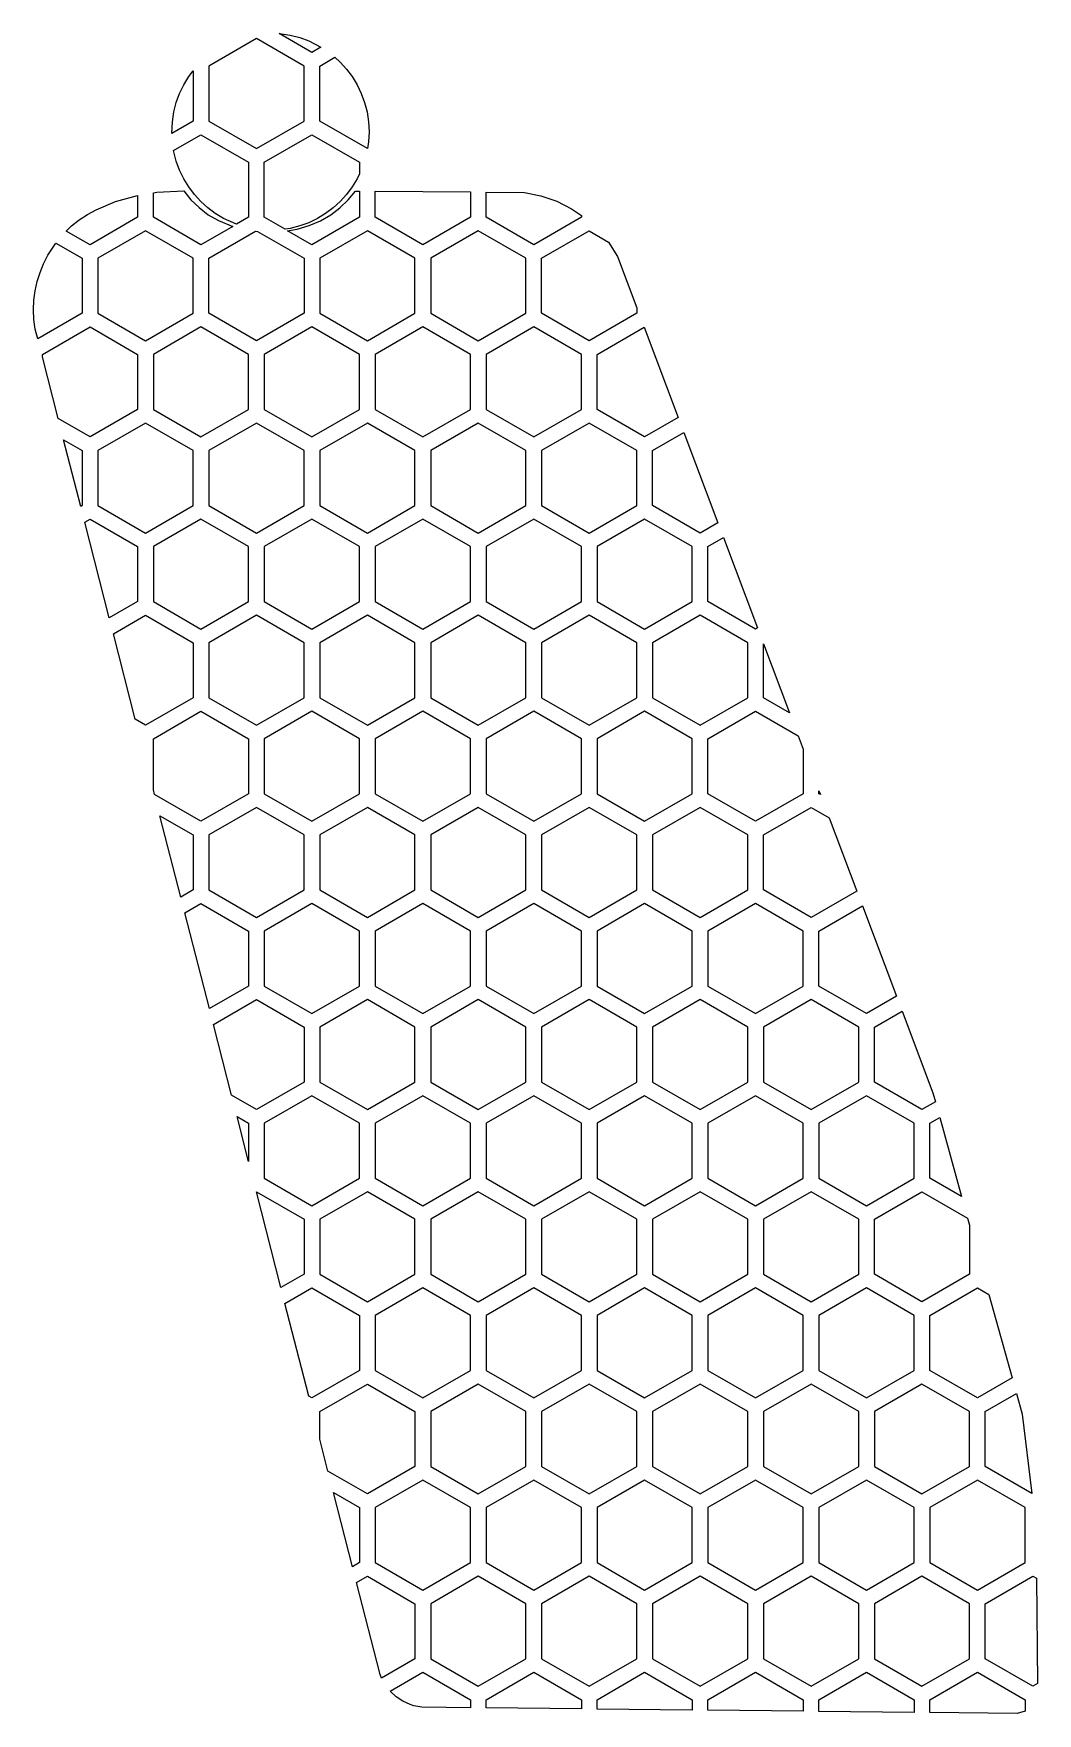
# Model space of a CAD drawing. Header units: millimetres. Extents: x 105.6 to 137.6, y -156.8 to -103.4.
import ezdxf

# ---------------------------------------------------------------- set-up
doc = ezdxf.new("R2010")
doc.units = ezdxf.units.MM

# ---------------------------------------------------------------- blocks, each defined once
blk = doc.blocks.new('HEX')
blk.add_lwpolyline([(1.516, 0.875), (0, 1.75), (-1.516, 0.875), (-1.516, -0.875), (0, -1.75), (1.516, -0.875)], close=True)

msp = doc.modelspace()

# ---------------------------------------------------------------- linework, layer by layer
for points in [[(113.413, -103.374), (113.768, -103.424), (114.069, -103.501), (114.357, -103.607), (114.745, -103.808), (114.455, -103.976), (113.413, -103.374)], [(115.355, -104.28), (115.558, -104.503), (115.738, -104.744), (115.896, -105.003), (116.028, -105.277), (116.133, -105.566), (116.211, -105.866), (116.258, -106.178), (116.275, -106.499), (116.258, -106.82), (116.221, -107.034), (114.705, -106.159), (114.705, -104.409), (115.189, -104.129), (115.355, -104.28)], [(110.138, -105.566), (110.244, -105.277), (110.376, -105.003), (110.533, -104.744), (110.674, -104.556), (110.674, -106.159), (110, -106.548), (110.013, -106.178), (110.061, -105.866), (110.138, -105.566)], [(112.051, -109.441), (111.64, -109.259), (111.381, -109.101), (111.14, -108.921), (110.917, -108.718), (110.714, -108.495), (110.533, -108.254), (110.376, -107.995), (110.244, -107.72), (110.138, -107.432), (110.055, -107.093), (110.924, -106.592), (112.439, -107.467), (112.439, -109.217), (112.051, -109.441)], [(115.896, -107.995), (115.738, -108.254), (115.558, -108.495), (115.355, -108.718), (115.132, -108.921), (114.891, -109.101), (114.632, -109.259), (114.357, -109.391), (114.069, -109.496), (113.768, -109.574), (113.602, -109.599), (112.939, -109.217), (112.939, -107.467), (114.455, -106.592), (115.971, -107.467), (115.971, -107.839), (115.896, -107.995)], [(109.518, -108.418), (110.374, -108.381), (110.603, -108.659), (110.865, -108.912), (111.158, -109.136), (111.484, -109.326), (111.935, -109.508), (110.924, -110.092), (109.408, -109.217), (109.408, -108.437), (109.518, -108.418)], [(113.984, -109.595), (114.373, -109.481), (114.73, -109.327), (115.055, -109.138), (115.348, -108.915), (115.609, -108.663), (115.839, -108.386), (115.971, -108.387), (115.971, -109.217), (114.455, -110.092), (113.683, -109.646), (113.984, -109.595)], [(119.502, -108.414), (119.502, -109.217), (117.986, -110.092), (116.471, -109.217), (116.471, -108.391), (119.502, -108.414)], [(121.224, -108.428), (121.748, -108.535), (122.248, -108.71), (122.72, -108.949), (123.033, -109.163), (123.033, -109.217), (121.517, -110.092), (120.002, -109.217), (120.002, -108.418), (121.224, -108.428)], [(106.807, -109.494), (107.048, -109.303), (107.307, -109.131), (107.584, -108.98), (108.207, -108.719), (108.908, -108.522), (108.908, -109.217), (107.393, -110.092), (106.638, -109.656), (106.807, -109.494)], [(105.65, -112.777), (105.609, -112.468), (105.596, -112.161), (105.609, -111.856), (105.649, -111.556), (105.713, -111.261), (105.801, -110.974), (105.914, -110.696), (106.049, -110.429), (106.305, -110.041), (107.143, -110.525), (107.143, -112.275), (105.73, -113.09), (105.65, -112.777)], [(112.724, -109.67), (114.205, -110.525), (114.205, -112.275), (112.689, -113.15), (111.174, -112.275), (111.174, -110.525), (112.661, -109.666), (112.724, -109.67)], [(123.892, -110.01), (124.182, -110.467), (124.798, -112.102), (124.798, -112.275), (123.283, -113.15), (121.767, -112.275), (121.767, -110.525), (123.283, -109.65), (123.892, -110.01)], [(105.877, -113.664), (105.877, -113.583), (107.393, -112.708), (108.908, -113.583), (108.908, -115.333), (107.393, -116.208), (106.379, -115.623), (105.877, -113.664)], [(126.115, -115.592), (125.048, -116.208), (123.533, -115.333), (123.533, -113.583), (125.031, -112.718), (126.115, -115.592)], [(106.553, -116.3), (107.143, -116.641), (107.143, -118.391), (107.096, -118.418), (106.553, -116.3)], [(127.378, -118.94), (126.814, -119.266), (125.298, -118.391), (125.298, -116.641), (126.294, -116.066), (127.378, -118.94)], [(107.225, -118.921), (107.393, -118.824), (108.908, -119.699), (108.908, -121.449), (108.006, -121.97), (107.225, -118.921)], [(128.641, -122.288), (128.579, -122.324), (127.064, -121.449), (127.064, -119.699), (127.557, -119.414), (128.641, -122.288)], [(108.135, -122.472), (109.158, -121.882), (110.674, -122.757), (110.674, -124.507), (109.158, -125.382), (108.833, -125.194), (108.135, -122.472)], [(129.658, -124.985), (128.829, -124.507), (128.829, -122.788), (129.658, -124.985)], [(109.408, -127.439), (109.408, -125.815), (110.924, -124.94), (112.439, -125.815), (112.439, -127.565), (110.924, -128.44), (109.446, -127.587), (109.408, -127.439)], [(130.095, -126.143), (130.095, -127.565), (128.579, -128.44), (127.064, -127.565), (127.064, -125.815), (128.579, -124.94), (129.937, -125.724), (130.095, -126.143)], [(130.642, -127.592), (130.595, -127.565), (130.595, -127.468), (130.642, -127.592)], [(109.62, -128.264), (110.674, -128.873), (110.674, -130.623), (110.283, -130.849), (109.62, -128.264)], [(131.798, -130.659), (130.345, -131.498), (128.829, -130.623), (128.829, -128.873), (130.345, -127.998), (130.92, -128.33), (131.798, -130.659)], [(110.412, -131.352), (110.924, -131.056), (112.439, -131.931), (112.439, -133.681), (111.193, -134.4), (110.412, -131.352)], [(133.061, -134.007), (132.11, -134.556), (130.595, -133.681), (130.595, -131.931), (131.977, -131.133), (133.061, -134.007)], [(111.322, -134.903), (112.689, -134.114), (114.205, -134.989), (114.205, -136.739), (112.689, -137.614), (111.9, -137.158), (111.322, -134.903)], [(134.219, -137.076), (134.301, -137.369), (133.876, -137.614), (132.36, -136.739), (132.36, -134.989), (133.24, -134.481), (134.219, -137.076)], [(112.074, -137.836), (112.439, -138.047), (112.439, -139.263), (112.074, -137.836)], [(135.138, -140.381), (134.126, -139.797), (134.126, -138.047), (134.439, -137.866), (135.138, -140.381)], [(112.688, -140.231), (114.205, -141.105), (114.205, -142.855), (113.469, -143.28), (112.688, -140.231)], [(135.392, -141.294), (135.392, -142.855), (133.876, -143.73), (132.36, -142.855), (132.36, -141.105), (133.876, -140.23), (135.329, -141.069), (135.392, -141.294)], [(113.598, -143.783), (114.455, -143.288), (115.971, -144.163), (115.971, -145.913), (114.455, -146.788), (114.354, -146.729), (113.598, -143.783)], [(136.742, -146.153), (135.642, -146.788), (134.126, -145.913), (134.126, -144.163), (135.642, -143.288), (136.004, -143.497), (136.742, -146.153)], [(114.705, -148.1), (114.705, -147.221), (116.221, -146.346), (117.736, -147.221), (117.736, -148.971), (116.221, -149.846), (114.967, -149.122), (114.705, -148.1)], [(136.88, -146.65), (137.062, -147.307), (137.376, -149.828), (135.892, -148.971), (135.892, -147.221), (136.88, -146.65)], [(115.141, -149.8), (115.971, -150.279), (115.971, -152.029), (115.745, -152.159), (115.141, -149.8)], [(116.624, -155.586), (115.874, -152.662), (116.221, -152.462), (117.736, -153.337), (117.736, -155.087), (116.672, -155.702), (116.624, -155.586)], [(137.55, -155.88), (137.407, -155.962), (135.892, -155.087), (135.892, -153.337), (137.407, -152.462), (137.516, -152.525), (137.55, -155.88)], [(117.959, -156.633), (117.705, -156.584), (117.583, -156.545), (117.353, -156.44), (117.142, -156.3), (116.948, -156.119), (117.986, -155.52), (119.502, -156.395), (119.502, -156.649), (117.959, -156.633)], [(120.002, -156.654), (120.002, -156.395), (121.517, -155.52), (123.033, -156.395), (123.033, -156.685), (120.002, -156.654)], [(123.533, -156.69), (123.533, -156.395), (125.048, -155.52), (126.564, -156.395), (126.564, -156.721), (123.533, -156.69)], [(127.064, -156.726), (127.064, -156.395), (128.579, -155.52), (130.095, -156.395), (130.095, -156.758), (127.064, -156.726)], [(130.595, -156.763), (130.595, -156.395), (132.11, -155.52), (133.626, -156.395), (133.626, -156.794), (130.595, -156.763)], [(137.157, -156.761), (136.909, -156.828), (134.126, -156.799), (134.126, -156.395), (135.642, -155.52), (137.157, -156.395), (137.157, -156.761)]]:
    msp.add_lwpolyline(points, close=True)

# ---------------------------------------------------------------- block references
for p in [(112.689, -105.284), (109.158, -111.4), (116.221, -111.4), (119.752, -111.4), (110.924, -114.458), (114.455, -114.458), (117.986, -114.458), (121.517, -114.458), (109.158, -117.516), (112.689, -117.516), (116.221, -117.516), (119.752, -117.516), (123.283, -117.516), (110.924, -120.574), (114.455, -120.574), (117.986, -120.574), (121.517, -120.574), (125.048, -120.574), (112.689, -123.632), (116.221, -123.632), (119.752, -123.632), (123.283, -123.632), (126.814, -123.632), (114.455, -126.69), (117.986, -126.69), (121.517, -126.69), (125.048, -126.69), (112.689, -129.748), (116.221, -129.748), (119.752, -129.748), (123.283, -129.748), (126.814, -129.748), (114.455, -132.806), (117.986, -132.806), (121.517, -132.806), (125.048, -132.806), (128.579, -132.806), (116.221, -135.864), (119.752, -135.864), (123.283, -135.864), (126.814, -135.864), (130.345, -135.864), (114.455, -138.922), (117.986, -138.922), (121.517, -138.922), (125.048, -138.922), (128.579, -138.922), (132.11, -138.922), (116.221, -141.98), (119.752, -141.98), (123.283, -141.98), (126.814, -141.98), (130.345, -141.98), (117.986, -145.038), (121.517, -145.038), (125.048, -145.038), (128.579, -145.038), (132.11, -145.038), (119.752, -148.096), (123.283, -148.096), (126.814, -148.096), (130.345, -148.096), (133.876, -148.096), (117.986, -151.154), (121.517, -151.154), (125.048, -151.154), (128.579, -151.154), (132.11, -151.154), (135.642, -151.154), (119.752, -154.212), (123.283, -154.212), (126.814, -154.212), (130.345, -154.212), (133.876, -154.212)]:
    msp.add_blockref('HEX', p)

doc.saveas('drawing.dxf')
